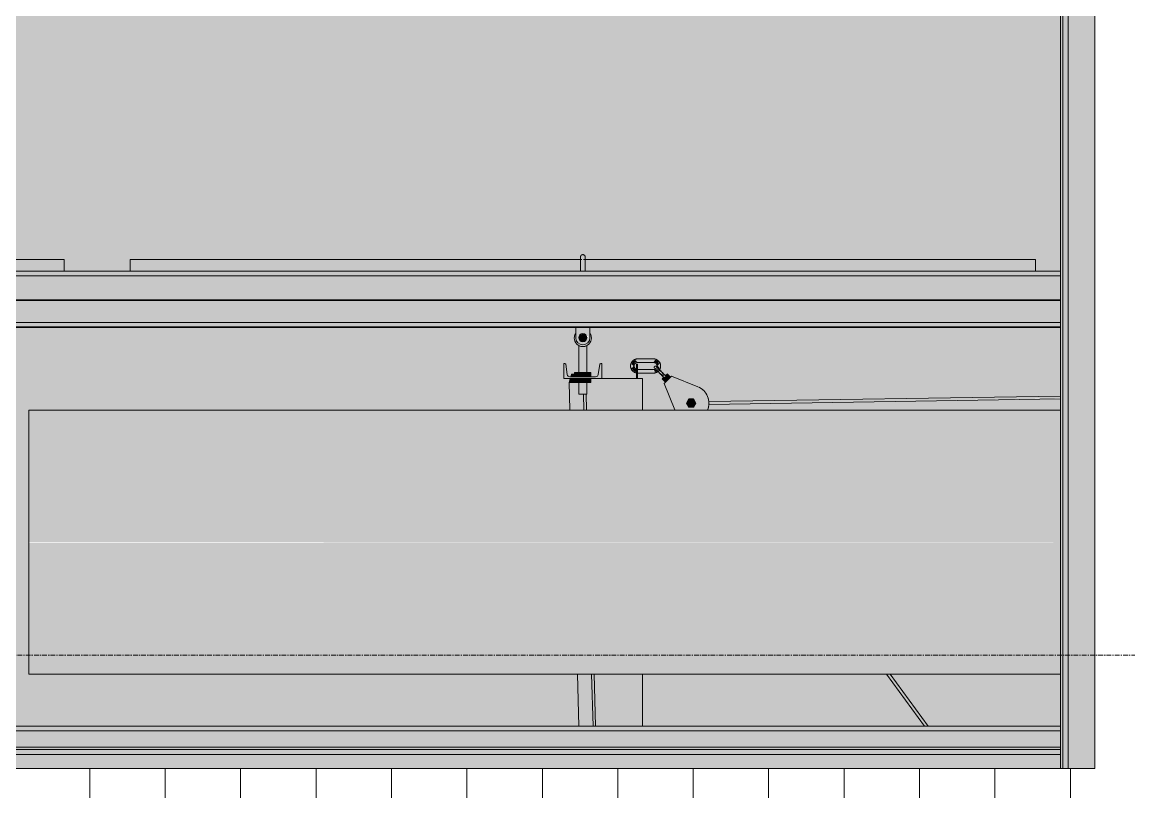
# Model space of a CAD drawing. Header units: inches. Extents: x 20426 to 92531, y -195 to 750.
# Drawn here: x 21180 to 21297.3, y 237.5 to 319.2 of the extents above; entities that cross this region are included whole.
import ezdxf

# ---------------------------------------------------------------- set-up
doc = ezdxf.new("R2010")
doc.units = ezdxf.units.IN
doc.header["$MEASUREMENT"] = 0
doc.linetypes.add('Grid Line 1_2_', pattern=[0.875, 0.5, -0.125, 0.125, -0.125])
for name, color, linetype, lineweight in [('A-FLOR-LEVL', 51, 'Continuous', 9), ('A-GLAZ-CWMG', 51, 'Continuous', 9), ('A-WALL-PATT', 111, 'Continuous', 13), ('I-WALL', 2, 'Continuous', 13), ('L-SITE-WALL', 31, 'Continuous', 13), ('M-HVAC-DUCT', 70, 'Continuous', 9), ('Q-SPCQ', 91, 'Continuous', 9), ('S-BEAM', 12, 'Continuous', 9)]:
    doc.layers.add(name, color=color, linetype=linetype, lineweight=lineweight)

# ---------------------------------------------------------------- blocks, each defined once
blk = doc.blocks.new('Girt_Z - 8_D-915533-Elevation - West')
at = {"layer": 'S-BEAM'}
for points in [[(21232.85, 244), (21290.1, 244), (21290.1, 244.48), (21134.93, 244.48), (21134.93, 244), (21213.49, 244)], [(21281.27, 242.24), (21290.1, 242.24), (21290.1, 244), (21134.93, 244), (21134.93, 242.24), (21271.59, 242.24)]]:
    blk.add_hatch(color=256, dxfattribs=at).paths.add_polyline_path(points, flags=0)
for p, q in [((21134.93, 244.48), (21290.1, 244.48)), ((21134.93, 244), (21290.1, 244))]:
    blk.add_line(p, q, dxfattribs=at)
blk = doc.blocks.new('Girt_Z - 8_D-790497-Elevation - West')
at = {"layer": 'S-BEAM'}
for points in [[(21290.1, 292.25), (21290.1, 292.73), (21134.3, 292.73), (21134.3, 292.25), (21286.11, 292.25)], [(21134.3, 289.88), (21290.1, 289.88), (21290.1, 292.25), (21134.3, 292.25), (21134.3, 292.08)], [(21223.17, 289.7), (21290.1, 289.72), (21290.1, 289.88), (21134.3, 289.88), (21134.3, 289.7), (21218.33, 289.7)], [(21134.3, 289.62), (21290.1, 289.66), (21290.1, 289.7), (21134.3, 289.66)], [(21223.17, 287.3), (21290.1, 287.3), (21290.1, 289.62), (21134.3, 289.62), (21134.3, 287.3), (21218.33, 287.3)], [(21218.33, 286.85), (21290.1, 286.85), (21290.1, 287.3), (21134.3, 287.3), (21134.3, 286.85), (21213.49, 286.85)], [(21218.33, 286.77), (21290.1, 286.77), (21290.1, 286.85), (21134.3, 286.85), (21134.3, 286.77), (21213.49, 286.77)]]:
    blk.add_hatch(color=256, dxfattribs=at).paths.add_polyline_path(points, flags=0)
for p, q in [((21134.3, 292.73), (21290.1, 292.73)), ((21134.3, 292.25), (21290.1, 292.25)), ((21134.3, 289.7), (21290.1, 289.7)), ((21134.3, 289.62), (21290.1, 289.62)), ((21134.3, 287.3), (21290.1, 287.3)), ((21134.3, 286.85), (21290.1, 286.85)), ((21134.3, 286.77), (21290.1, 286.77))]:
    blk.add_line(p, q, dxfattribs=at)
blk = doc.blocks.new('Basketball_Backstop-Performance_Sports_Systems-3103-Ceiling_Hung - 27_-0_ to 27_-11 7_8_-652462-Elevation - West')
at = {"layer": 'Q-SPCQ'}
h = blk.add_hatch(color=256, dxfattribs=at)
h.paths.add_polyline_path([(21133.8, 292.25), (21133.8, 294), (21128.02, 293.94), (21128.02, 292.25)], flags=0)
h.paths.add_polyline_path([(21176.04, 292.73), (21184.43, 292.73), (21184.43, 294), (21176.14, 293.99), (21176.07, 293.07)], flags=0)
h = blk.add_hatch(color=256, dxfattribs=at)
h.paths.add_polyline_path([(21191.43, 292.73), (21239.19, 292.77), (21239.21, 293.64), (21239.18, 294), (21191.43, 294), (21191.43, 293.12)], flags=0)
h.paths.add_polyline_path([(21239.68, 292.73), (21287.43, 292.73), (21287.43, 294), (21239.65, 293.97), (21239.64, 293.77), (21239.67, 292.73)], flags=0)
h = blk.add_hatch(color=256, dxfattribs=at)
h.paths.add_polyline_path([(21239.23, 293.99), (21239.18, 293.99), (21239.21, 293.78)], flags=0)
h.paths.add_polyline_path([(21239.22, 292.73), (21239.43, 292.73), (21239.43, 294.44), (21239.22, 294.38), (21239.21, 294.21), (21239.18, 294.23), (21239.23, 293.99), (21239.19, 292.73), (21239.21, 292.73)], flags=0)
for points in [[(21239.43, 292.73), (21239.67, 292.73), (21239.65, 293.62), (21239.63, 294.38), (21239.43, 294.44), (21239.43, 292.73)], [(21239.43, 284.75), (21239.8, 284.84), (21239.96, 284.93), (21240.12, 285.08), (21240.21, 285.2), (21240.33, 285.61), (21240.31, 285.83), (21240.3, 285.89), (21240.18, 286.07), (21240.12, 285.42), (21239.96, 285.16), (21239.61, 284.96), (21239.23, 284.96), (21238.9, 285.16), (21238.7, 285.49), (21238.68, 286.1), (21238.64, 286.11), (21238.53, 285.69), (21238.53, 285.61), (21238.55, 285.42), (21238.76, 285.05), (21238.96, 284.88), (21239.05, 284.84), (21239.36, 284.76)], [(21239.31, 285.26), (21239.65, 285.31), (21239.81, 285.47), (21239.81, 285.91), (21239.51, 286.11), (21239.12, 286), (21239.01, 285.8), (21239.01, 285.57), (21239.12, 285.38)], [(21237.69, 281.37), (21241.43, 281.37), (21241.43, 282.95), (21241.24, 282.88), (21241.02, 281.67), (21240.86, 281.56), (21240.79, 281.55), (21237.93, 281.59), (21237.8, 281.73), (21237.78, 281.79), (21237.62, 282.88), (21237.43, 282.95), (21237.43, 281.37)], [(21245.24, 281.37), (21245.24, 282.87), (21245.12, 282.87), (21245.12, 281.37)], [(21246.93, 283.07), (21246.93, 283.43), (21245.24, 283.38), (21245.24, 283.07)], [(21238.99, 281.55), (21238.99, 281.99), (21238.56, 281.99), (21238.56, 281.55)], [(21238.99, 281.55), (21239.86, 281.55), (21239.86, 281.99), (21238.99, 281.99)], [(21240.12, 281.55), (21240.29, 281.55), (21240.29, 281.99), (21239.86, 281.99), (21239.86, 281.55)], [(21246.93, 281.94), (21246.93, 282.31), (21245.24, 282.26), (21245.24, 281.94)], [(21248.13, 281.54), (21248.2, 281.62), (21247.9, 281.94), (21247.78, 281.98), (21247.8, 281.92), (21247.9, 281.78), (21248.1, 281.66), (21248.13, 281.62)], [(21248.45, 281.22), (21248.71, 281.48), (21248.33, 281.81), (21248.2, 281.62), (21248.21, 281.59), (21248.13, 281.54), (21248.22, 281.46)], [(21238.99, 280.94), (21238.99, 281.37), (21238.56, 281.37), (21238.56, 280.94)], [(21238.99, 280.94), (21239.86, 280.94), (21239.86, 281.37), (21238.99, 281.37)], [(21240.29, 280.94), (21240.29, 281.37), (21239.86, 281.37), (21239.86, 280.94), (21240.12, 280.94)], [(21248.2, 280.97), (21248.45, 281.22), (21248.13, 281.54), (21248.05, 281.48), (21248.02, 281.5), (21247.84, 281.32), (21248.17, 281)], [(21251.05, 278.53), (21251.14, 278.62), (21251.1, 278.93), (21250.86, 278.99), (21250.75, 278.93), (21250.68, 278.75), (21250.8, 278.53), (21251.01, 278.53)], [(21275.66, 244.48), (21276.05, 244.48), (21271.98, 250), (21271.65, 250), (21275.14, 245.2)]]:
    blk.add_hatch(color=256, dxfattribs=at).paths.add_polyline_path(points, flags=0)
h = blk.add_hatch(color=256, dxfattribs=at)
h.paths.add_polyline_path([(21239.43, 284.94), (21239.8, 285.04), (21240.08, 285.31), (21240.18, 285.69), (21239.85, 285.78), (21239.77, 285.43), (21239.59, 285.3), (21239.26, 285.3), (21239.06, 285.48), (21239.01, 285.69), (21238.98, 285.8), (21238.68, 285.69), (21238.78, 285.31), (21239.05, 285.04), (21239.23, 284.96)], flags=0)
h.paths.add_polyline_path([(21238.68, 285.69), (21239.02, 285.82), (21239.21, 286.07), (21239.6, 286.07), (21240.18, 285.69), (21240.18, 286.77), (21238.68, 286.77)], flags=0)
h = blk.add_hatch(color=256, dxfattribs=at)
h.paths.add_polyline_path([(21239.31, 279.69), (21239.43, 279.69), (21239.43, 280.94), (21238.99, 280.94), (21239.05, 279.69), (21239.21, 279.69)], flags=0)
h.paths.add_polyline_path([(21239.03, 281.99), (21239.43, 281.99), (21239.43, 284.75), (21239.05, 284.83), (21239, 284.86), (21239, 281.99)], flags=0)
h = blk.add_hatch(color=256, dxfattribs=at)
h.paths.add_polyline_path([(21239.54, 279.69), (21239.87, 279.69), (21239.81, 280.94), (21239.43, 280.94), (21239.43, 279.69)], flags=0)
h.paths.add_polyline_path([(21239.83, 281.99), (21239.86, 281.99), (21239.81, 284.83), (21239.56, 284.76), (21239.43, 284.75), (21239.43, 281.99), (21239.81, 281.99)], flags=0)
h = blk.add_hatch(color=256, dxfattribs=at)
h.paths.add_polyline_path([(21244.87, 282.94), (21244.92, 282.81), (21244.95, 282.95)], flags=0)
h.paths.add_polyline_path([(21244.95, 283.06), (21244.98, 282.95), (21245.12, 283.02), (21244.98, 283.06)], flags=0)
h.paths.add_polyline_path([(21244.81, 282.69), (21244.87, 282.94), (21244.95, 283.06), (21245.21, 283.16), (21245, 283.31), (21244.86, 283.28), (21244.87, 283.22), (21244.71, 283.22), (21244.73, 283.1), (21244.65, 283.07), (21244.61, 282.86), (21244.79, 282.71)], flags=0)
h = blk.add_hatch(color=256, dxfattribs=at)
h.paths.add_polyline_path([(21247.18, 283.05), (21247.05, 283.01), (21247.19, 282.98)], flags=0)
h.paths.add_polyline_path([(21247.3, 282.98), (21247.19, 282.95), (21247.26, 282.81), (21247.3, 282.95)], flags=0)
h.paths.add_polyline_path([(21247.36, 282.69), (21247.55, 282.92), (21247.52, 283.07), (21247.45, 282.98), (21247.46, 283.22), (21247.34, 283.2), (21247.31, 283.28), (21247.1, 283.32), (21246.93, 283.12), (21247.18, 283.05), (21247.3, 282.98), (21247.35, 282.71)], flags=0)
h = blk.add_hatch(color=256, dxfattribs=at)
h.paths.add_polyline_path([(21238.56, 280.92), (21238.56, 280.94), (21238.56, 281.37), (21238.1, 281.37), (21238, 280.92), (21238.06, 280.92)], flags=0)
h.paths.add_polyline_path([(21238.15, 281.55), (21238.56, 281.55), (21238.56, 281.83), (21238.23, 281.83)], flags=0)
h = blk.add_hatch(color=256, dxfattribs=at)
h.paths.add_polyline_path([(21244.98, 282.32), (21245.12, 282.36), (21244.98, 282.4)], flags=0)
h.paths.add_polyline_path([(21244.86, 282.4), (21244.98, 282.42), (21244.91, 282.56), (21244.87, 282.42)], flags=0)
h.paths.add_polyline_path([(21245.07, 282.06), (21245.12, 282.17), (21245.12, 282.28), (21244.86, 282.4), (21244.81, 282.69), (21244.62, 282.45), (21244.65, 282.31), (21244.71, 282.32), (21244.71, 282.16), (21244.83, 282.18), (21244.86, 282.09), (21245, 282.07)], flags=0)
h = blk.add_hatch(color=256, dxfattribs=at)
h.paths.add_polyline_path([(21247.19, 282.42), (21247.28, 282.49), (21247.22, 282.49), (21247.2, 282.44)], flags=0)
h.paths.add_polyline_path([(21247.22, 282.31), (21247.19, 282.42), (21247.05, 282.36), (21247.19, 282.32)], flags=0)
h.paths.add_polyline_path([(21247.1, 282.06), (21247.3, 282.1), (21247.3, 282.16), (21247.34, 282.2), (21247.19, 282.31), (21246.96, 282.22), (21247.05, 282.11)], flags=0)
h.paths.add_polyline_path([(21247.3, 282.24), (21247.38, 282.3), (21247.38, 282.36), (21247.27, 282.33), (21247.3, 282.26)], flags=0)
h.paths.add_polyline_path([(21247.52, 282.33), (21247.56, 282.52), (21247.36, 282.69), (21247.37, 282.49), (21247.52, 282.33)], flags=0)
h = blk.add_hatch(color=256, dxfattribs=at)
h.paths.add_polyline_path([(21247.57, 281.93), (21247.57, 282.04), (21247.51, 282.12), (21247.49, 282.19), (21247.34, 282.26), (21247.3, 282.24), (21247.4, 282.13)], flags=0)
h.paths.add_polyline_path([(21247.3, 282.24), (21247.21, 282.38), (21247.22, 282.31), (21247.29, 282.25)], flags=0)
h = blk.add_hatch(color=256, dxfattribs=at)
h.paths.add_polyline_path([(21247.68, 282.04), (21247.61, 282.15), (21247.74, 282.11), (21247.38, 282.36), (21247.29, 282.38), (21247.58, 282.1)], flags=0)
h.paths.add_polyline_path([(21247.37, 282.49), (21247.23, 282.58), (21247.24, 282.49)], flags=0)
h.paths.add_polyline_path([(21247.52, 282.33), (21247.37, 282.49), (21247.24, 282.44), (21247.38, 282.38)], flags=0)
h = blk.add_hatch(color=256, dxfattribs=at)
h.paths.add_polyline_path([(21248.08, 281.46), (21248.13, 281.54), (21247.95, 281.56), (21248.06, 281.48)], flags=0)
h.paths.add_polyline_path([(21247.95, 281.56), (21248.02, 281.62), (21248.02, 281.66), (21247.68, 281.93), (21247.68, 281.9), (21247.57, 281.93), (21247.9, 281.61)], flags=0)
h = blk.add_hatch(color=256, dxfattribs=at)
h.paths.add_polyline_path([(21239.02, 244.48), (21240.51, 244.48), (21240.35, 250), (21238.86, 250), (21239, 245.2)], flags=0)
h.paths.add_polyline_path([(21238.06, 278), (21239.55, 278.02), (21239.51, 279.69), (21238.99, 279.69), (21238.99, 280.92), (21237.98, 280.92), (21238.06, 278.02)], flags=0)
h = blk.add_hatch(color=256, dxfattribs=at)
h.paths.add_polyline_path([(21241.76, 244.48), (21242.43, 244.48), (21242.43, 250), (21240.63, 250), (21240.79, 244.48), (21241.57, 244.48)], flags=0)
h.paths.add_polyline_path([(21240.79, 278), (21242.43, 278.02), (21242.43, 281.37), (21240.29, 281.37), (21240.29, 280.94), (21239.86, 280.92), (21239.81, 279.69), (21239.79, 279.69), (21239.83, 278), (21240.77, 278)], flags=0)
h = blk.add_hatch(color=256, dxfattribs=at)
h.paths.add_polyline_path([(21242.43, 244.48), (21245.74, 244.48), (21245.74, 250), (21242.43, 250), (21242.43, 245.2)], flags=0)
h.paths.add_polyline_path([(21242.43, 278), (21245.74, 278.02), (21245.74, 281.37), (21242.43, 281.37), (21242.43, 278.02)], flags=0)
h = blk.add_hatch(color=256, dxfattribs=at)
h.paths.add_polyline_path([(21251.68, 278), (21252.64, 278.02), (21252.72, 278.21), (21252.8, 278.66), (21252.77, 279.12), (21252.62, 279.56), (21252.22, 280.09), (21251.86, 280.36), (21251.64, 280.49), (21248.85, 281.62), (21248.06, 280.83), (21249.22, 278), (21251.43, 278)], flags=0)
h.paths.add_polyline_path([(21251.05, 278.31), (21250.65, 278.35), (21250.42, 278.75), (21250.71, 279.19), (21251.2, 279.16), (21251.43, 278.74), (21251.12, 278.31), (21251.05, 278.31)], flags=0)
h = blk.add_hatch(color=256, dxfattribs=at)
h.paths.add_polyline_path([(21240.51, 244.48), (21240.79, 244.48), (21240.63, 250), (21240.35, 250), (21240.49, 245.2)], flags=0)
h.paths.add_polyline_path([(21239.83, 278), (21239.74, 279.69), (21239.51, 279.69), (21239.55, 278)], flags=0)
h = blk.add_hatch(color=256, dxfattribs=at)
h.paths.add_polyline_path([(21252.79, 278.62), (21290.1, 279.25), (21290.1, 279.5), (21252.78, 278.89), (21252.79, 278.63)], flags=0)
h.paths.add_polyline_path([(21251.15, 278.64), (21251.17, 278.82), (21251.12, 278.79), (21251.14, 278.64)], flags=0)
h = blk.add_hatch(color=256, dxfattribs=at)
h.paths.add_polyline_path([(21251.01, 278.31), (21251.18, 278.31), (21251.43, 278.75), (21251.18, 279.19), (21250.68, 279.19), (21250.42, 278.75), (21250.68, 278.31)], flags=0)
h.paths.add_polyline_path([(21250.93, 278.5), (21250.75, 278.57), (21250.68, 278.75), (21250.75, 278.93), (21250.93, 279), (21251.1, 278.93), (21251.18, 278.75), (21251.1, 278.57), (21250.99, 278.51)], flags=0)
for p, q in [((21184.43, 294), (21176.14, 294)), ((21184.43, 294), (21184.43, 292.73)), ((21239.32, 294), (21191.43, 294)), ((21191.43, 292.73), (21191.43, 294)), ((21287.43, 294), (21239.49, 294)), ((21287.43, 294), (21287.43, 292.73)), ((21238.68, 286.77), (21238.68, 285.69)), ((21240.18, 285.69), (21240.18, 286.77)), ((21238.99, 284.86), (21238.99, 281.99)), ((21238.99, 284.86), (21238.99, 281.99)), ((21239.87, 281.99), (21239.87, 284.86)), ((21239.87, 281.99), (21239.87, 284.86)), ((21237.53, 282.95), (21237.43, 282.95)), ((21237.43, 282.95), (21237.43, 281.37)), ((21237.78, 281.79), (21237.62, 282.88)), ((21241.24, 282.88), (21241.07, 281.79)), ((21241.43, 282.95), (21241.33, 282.95)), ((21241.43, 281.37), (21241.43, 282.95)), ((21245.12, 281.37), (21245.12, 282.87)), ((21245.24, 282.87), (21245.12, 282.87)), ((21246.93, 283.44), (21245.24, 283.44)), ((21245.24, 283.06), (21246.93, 283.06)), ((21245.24, 282.87), (21245.24, 281.37)), ((21238.23, 281.83), (21238.15, 281.55)), ((21238.56, 281.83), (21238.23, 281.83)), ((21238.56, 281.99), (21238.99, 281.99)), ((21238.56, 281.55), (21238.56, 281.99)), ((21238.99, 281.99), (21239.86, 281.99)), ((21238.99, 281.55), (21238.99, 281.99)), ((21239.86, 281.99), (21240.29, 281.99)), ((21239.86, 281.55), (21239.86, 281.99)), ((21240.29, 281.99), (21240.29, 281.55)), ((21246.93, 282.31), (21245.24, 282.31)), ((21245.24, 281.94), (21246.93, 281.94)), ((21248.23, 281.71), (21248.36, 281.83)), ((21248.72, 281.49), (21248.36, 281.84)), ((21237.43, 281.37), (21241.43, 281.37)), ((21238.1, 281.37), (21237.98, 280.92)), ((21237.98, 280.92), (21239, 280.92)), ((21237.98, 280.92), (21238.06, 278.02)), ((21240.79, 281.55), (21238.06, 281.55)), ((21238.56, 280.94), (21238.56, 281.37)), ((21238.99, 280.94), (21238.56, 280.94)), ((21238.99, 280.94), (21238.99, 281.37)), ((21238.99, 280.94), (21238.99, 279.69)), ((21239.86, 280.94), (21238.99, 280.94)), ((21239.86, 280.94), (21239.86, 281.37)), ((21240.29, 280.94), (21239.86, 280.94)), ((21239.87, 279.69), (21239.87, 280.94)), ((21240.29, 281.37), (21240.29, 280.94)), ((21241.42, 281.37), (21242.43, 281.37)), ((21242.43, 281.37), (21245.74, 281.37)), ((21245.74, 278.02), (21245.74, 281.37)), ((21247.83, 281.31), (21248.19, 280.96)), ((21247.84, 281.32), (21247.97, 281.45)), ((21248.06, 280.83), (21248.85, 281.62)), ((21248.06, 280.83), (21249.19, 278.04)), ((21251.64, 280.49), (21248.85, 281.62)), ((21239.43, 279.69), (21238.99, 279.69)), ((21239.87, 279.69), (21239.43, 279.69)), ((21239.55, 278.02), (21239.51, 279.69)), ((21239.83, 278.02), (21239.79, 279.69)), ((21290.1, 279.5), (21252.78, 278.93)), ((21250.68, 279.19), (21250.42, 278.75)), ((21250.42, 278.75), (21250.68, 278.31)), ((21251.18, 279.19), (21250.68, 279.19)), ((21250.68, 278.31), (21251.18, 278.31)), ((21251.43, 278.75), (21251.18, 279.19)), ((21251.18, 278.31), (21251.43, 278.75)), ((21252.79, 278.62), (21290.1, 279.19)), ((21238.86, 250), (21239.02, 244.48)), ((21240.51, 244.48), (21240.35, 250)), ((21240.79, 244.48), (21240.63, 250)), ((21245.74, 244.48), (21245.74, 250)), ((21271.65, 250), (21275.66, 244.48)), ((21276.05, 244.48), (21272.03, 250))]:
    blk.add_line(p, q, dxfattribs=at)
at = {"layer": 'Q-SPCQ', "flags": 128}
for points in [[(21239.18, 294.25), (21239.18, 294.26), (21239.18, 294.27), (21239.18, 294.28), (21239.18, 294.29), (21239.18, 294.3), (21239.18, 294.31), (21239.19, 294.32), (21239.19, 294.33), (21239.19, 294.34), (21239.2, 294.35), (21239.2, 294.36), (21239.21, 294.37), (21239.21, 294.37), (21239.22, 294.38), (21239.22, 294.39), (21239.23, 294.4), (21239.23, 294.41), (21239.24, 294.41), (21239.25, 294.42), (21239.25, 294.43), (21239.26, 294.44), (21239.27, 294.44), (21239.28, 294.45), (21239.28, 294.45), (21239.29, 294.46), (21239.3, 294.47), (21239.31, 294.47), (21239.32, 294.48), (21239.33, 294.48), (21239.34, 294.48), (21239.35, 294.49), (21239.36, 294.49), (21239.37, 294.49), (21239.38, 294.49), (21239.39, 294.5), (21239.4, 294.5), (21239.41, 294.5), (21239.42, 294.5), (21239.43, 294.5), (21239.43, 294.5)], [(21239.18, 294.25), (21239.18, 294.26), (21239.18, 294.27), (21239.18, 294.28), (21239.18, 294.29), (21239.18, 294.3), (21239.18, 294.31), (21239.19, 294.32), (21239.19, 294.33), (21239.19, 294.34), (21239.2, 294.35), (21239.2, 294.36), (21239.21, 294.37), (21239.21, 294.37), (21239.22, 294.38), (21239.22, 294.39), (21239.23, 294.4), (21239.23, 294.41), (21239.24, 294.41), (21239.25, 294.42), (21239.25, 294.43), (21239.26, 294.44), (21239.27, 294.44), (21239.28, 294.45), (21239.28, 294.45), (21239.29, 294.46), (21239.3, 294.47), (21239.31, 294.47), (21239.32, 294.48), (21239.33, 294.48), (21239.34, 294.48), (21239.35, 294.49), (21239.36, 294.49), (21239.37, 294.49), (21239.38, 294.49), (21239.39, 294.5), (21239.4, 294.5), (21239.41, 294.5), (21239.42, 294.5), (21239.43, 294.5), (21239.43, 294.5)], [(21239.18, 294.23), (21239.18, 294.24), (21239.18, 294.25), (21239.18, 294.25)], [(21239.18, 294.25), (21239.18, 294.25), (21239.18, 294.24), (21239.18, 294.24)], [(21239.18, 293.97), (21239.18, 294.01), (21239.18, 294.05), (21239.18, 294.08), (21239.18, 294.11), (21239.18, 294.14), (21239.18, 294.17), (21239.18, 294.19), (21239.18, 294.21), (21239.18, 294.22), (21239.18, 294.23), (21239.18, 294.24), (21239.18, 294.25), (21239.18, 294.25)], [(21239.18, 294.25), (21239.18, 294.25), (21239.18, 294.24), (21239.18, 294.24), (21239.18, 294.22), (21239.18, 294.21), (21239.18, 294.19), (21239.18, 294.17), (21239.18, 294.15), (21239.18, 294.12), (21239.18, 294.09), (21239.18, 294.06), (21239.18, 294.02), (21239.18, 293.99), (21239.18, 293.94), (21239.18, 293.9), (21239.18, 293.85), (21239.18, 293.81), (21239.18, 293.75), (21239.18, 293.7), (21239.18, 293.64), (21239.18, 293.58), (21239.18, 293.52), (21239.18, 293.46), (21239.18, 293.4), (21239.18, 293.33), (21239.18, 293.26), (21239.18, 293.19), (21239.18, 293.12), (21239.18, 293.05), (21239.18, 292.97), (21239.18, 292.9), (21239.18, 292.82), (21239.18, 292.75)], [(21239.18, 294.01), (21239.18, 294.05), (21239.18, 294.08), (21239.18, 294.11), (21239.18, 294.14), (21239.18, 294.17)], [(21239.18, 294.17), (21239.18, 294.15), (21239.18, 294.12), (21239.18, 294.09), (21239.18, 294.06), (21239.18, 294.02), (21239.18, 293.99)], [(21239.43, 294.5), (21239.44, 294.5), (21239.45, 294.5), (21239.46, 294.5), (21239.47, 294.5), (21239.48, 294.5), (21239.49, 294.49), (21239.5, 294.49), (21239.51, 294.49), (21239.52, 294.48), (21239.53, 294.48), (21239.53, 294.48), (21239.54, 294.47), (21239.55, 294.47), (21239.56, 294.46), (21239.57, 294.46), (21239.58, 294.45), (21239.59, 294.44), (21239.59, 294.44), (21239.6, 294.43), (21239.61, 294.42), (21239.61, 294.42), (21239.62, 294.41), (21239.63, 294.4), (21239.63, 294.39)], [(21239.43, 294.5), (21239.44, 294.5), (21239.45, 294.5), (21239.46, 294.5), (21239.47, 294.5), (21239.48, 294.5), (21239.49, 294.49), (21239.5, 294.49), (21239.51, 294.49), (21239.52, 294.48), (21239.53, 294.48), (21239.53, 294.48), (21239.54, 294.47), (21239.55, 294.47), (21239.56, 294.46), (21239.57, 294.46), (21239.58, 294.45), (21239.59, 294.44), (21239.59, 294.44), (21239.6, 294.43), (21239.61, 294.42), (21239.61, 294.42), (21239.62, 294.41), (21239.63, 294.4), (21239.63, 294.39), (21239.64, 294.39), (21239.64, 294.38), (21239.65, 294.37), (21239.65, 294.36), (21239.66, 294.35), (21239.66, 294.34), (21239.66, 294.33), (21239.67, 294.32), (21239.67, 294.31), (21239.67, 294.3), (21239.67, 294.29), (21239.68, 294.28), (21239.68, 294.27), (21239.68, 294.26), (21239.68, 294.25), (21239.68, 294.25)], [(21239.64, 294.39), (21239.64, 294.38), (21239.65, 294.37), (21239.65, 294.36), (21239.66, 294.35), (21239.66, 294.34), (21239.66, 294.33), (21239.67, 294.32), (21239.67, 294.31), (21239.67, 294.3), (21239.67, 294.29), (21239.68, 294.28), (21239.68, 294.27), (21239.68, 294.26), (21239.68, 294.25), (21239.68, 294.25)], [(21239.68, 294.23), (21239.68, 294.24), (21239.68, 294.25), (21239.68, 294.25)], [(21239.68, 294.25), (21239.68, 294.25), (21239.68, 294.24), (21239.68, 294.24)], [(21239.68, 292.73), (21239.68, 292.8), (21239.68, 292.88), (21239.68, 292.95), (21239.68, 293.03), (21239.68, 293.1), (21239.68, 293.17), (21239.68, 293.24), (21239.68, 293.31), (21239.68, 293.38), (21239.68, 293.44), (21239.68, 293.51), (21239.68, 293.57), (21239.68, 293.63), (21239.68, 293.68), (21239.68, 293.74), (21239.68, 293.79), (21239.68, 293.84), (21239.68, 293.89), (21239.68, 293.93), (21239.68, 293.97), (21239.68, 294.01), (21239.68, 294.05), (21239.68, 294.08), (21239.68, 294.11), (21239.68, 294.14), (21239.68, 294.17), (21239.68, 294.19), (21239.68, 294.21), (21239.68, 294.22), (21239.68, 294.23), (21239.68, 294.24), (21239.68, 294.25), (21239.68, 294.25)], [(21239.68, 294.25), (21239.68, 294.25), (21239.68, 294.24), (21239.68, 294.24), (21239.68, 294.22), (21239.68, 294.21), (21239.68, 294.19), (21239.68, 294.17), (21239.68, 294.15), (21239.68, 294.12), (21239.68, 294.09), (21239.68, 294.06), (21239.68, 294.02), (21239.68, 293.99)], [(21239.68, 294.01), (21239.68, 294.05), (21239.68, 294.08), (21239.68, 294.11), (21239.68, 294.14), (21239.68, 294.17)], [(21239.68, 294.17), (21239.68, 294.15), (21239.68, 294.12), (21239.68, 294.09), (21239.68, 294.06), (21239.68, 294.02), (21239.68, 293.99)], [(21245.24, 283.44), (21245.21, 283.44), (21245.18, 283.44), (21245.15, 283.43), (21245.12, 283.43), (21245.09, 283.42), (21245.06, 283.42), (21245.03, 283.41), (21245, 283.4), (21244.98, 283.39), (21244.95, 283.38), (21244.92, 283.37), (21244.89, 283.35), (21244.87, 283.34), (21244.84, 283.32), (21244.82, 283.31), (21244.79, 283.29), (21244.77, 283.27), (21244.75, 283.25), (21244.72, 283.23), (21244.7, 283.21), (21244.68, 283.19), (21244.66, 283.17), (21244.64, 283.14), (21244.63, 283.12), (21244.61, 283.09), (21244.59, 283.07), (21244.58, 283.04), (21244.57, 283.01), (21244.55, 282.99), (21244.54, 282.96), (21244.53, 282.93), (21244.52, 282.9), (21244.51, 282.87), (21244.51, 282.84), (21244.5, 282.81), (21244.5, 282.79), (21244.49, 282.76), (21244.49, 282.73), (21244.49, 282.7), (21244.49, 282.69)], [(21244.87, 282.69), (21244.87, 282.7), (21244.87, 282.72), (21244.87, 282.73), (21244.87, 282.75), (21244.87, 282.76), (21244.88, 282.78), (21244.88, 282.79), (21244.88, 282.81), (21244.89, 282.82), (21244.89, 282.83), (21244.9, 282.85), (21244.91, 282.86), (21244.91, 282.87), (21244.92, 282.89), (21244.93, 282.9), (21244.94, 282.91), (21244.95, 282.92), (21244.96, 282.93), (21244.97, 282.95), (21244.98, 282.96), (21244.99, 282.97), (21245, 282.98), (21245.01, 282.99), (21245.03, 282.99), (21245.04, 283), (21245.05, 283.01), (21245.06, 283.02), (21245.08, 283.03), (21245.09, 283.03), (21245.1, 283.04), (21245.12, 283.04), (21245.13, 283.05), (21245.15, 283.05), (21245.16, 283.05), (21245.18, 283.06), (21245.19, 283.06), (21245.21, 283.06), (21245.22, 283.06), (21245.24, 283.06), (21245.24, 283.06)], [(21247.68, 282.69), (21247.68, 282.72), (21247.68, 282.75), (21247.67, 282.78), (21247.67, 282.81), (21247.66, 282.84), (21247.66, 282.87), (21247.65, 282.89), (21247.64, 282.92), (21247.63, 282.95), (21247.62, 282.98), (21247.61, 283.01), (21247.59, 283.03), (21247.58, 283.06), (21247.56, 283.09), (21247.55, 283.11), (21247.53, 283.14), (21247.51, 283.16), (21247.49, 283.18), (21247.47, 283.2), (21247.45, 283.23), (21247.43, 283.25), (21247.41, 283.27), (21247.38, 283.28), (21247.36, 283.3), (21247.33, 283.32), (21247.31, 283.33), (21247.28, 283.35), (21247.25, 283.36), (21247.23, 283.38), (21247.2, 283.39), (21247.17, 283.4), (21247.14, 283.41), (21247.11, 283.41), (21247.08, 283.42), (21247.06, 283.43), (21247.03, 283.43), (21247, 283.43), (21246.97, 283.44), (21246.94, 283.44), (21246.93, 283.44)], [(21246.93, 283.06), (21246.94, 283.06), (21246.96, 283.06), (21246.97, 283.06), (21246.99, 283.06), (21247, 283.05), (21247.02, 283.05), (21247.03, 283.05), (21247.05, 283.04), (21247.06, 283.04), (21247.07, 283.03), (21247.09, 283.03), (21247.1, 283.02), (21247.11, 283.01), (21247.13, 283.01), (21247.14, 283), (21247.15, 282.99), (21247.16, 282.98), (21247.18, 282.97), (21247.19, 282.96), (21247.2, 282.95), (21247.21, 282.94), (21247.22, 282.93), (21247.23, 282.91), (21247.24, 282.9), (21247.24, 282.89), (21247.25, 282.88), (21247.26, 282.86), (21247.27, 282.85), (21247.27, 282.84), (21247.28, 282.82), (21247.28, 282.81), (21247.29, 282.8), (21247.29, 282.78), (21247.29, 282.77), (21247.3, 282.75), (21247.3, 282.74), (21247.3, 282.72), (21247.3, 282.71), (21247.3, 282.69), (21247.3, 282.69)], [(21244.49, 282.69), (21244.49, 282.66), (21244.49, 282.63), (21244.5, 282.6), (21244.5, 282.57), (21244.51, 282.54), (21244.51, 282.51), (21244.52, 282.48), (21244.53, 282.45), (21244.54, 282.42), (21244.55, 282.4), (21244.56, 282.37), (21244.58, 282.34), (21244.59, 282.31), (21244.6, 282.29), (21244.62, 282.26), (21244.64, 282.24), (21244.66, 282.22), (21244.68, 282.19), (21244.7, 282.17), (21244.72, 282.15), (21244.74, 282.13), (21244.76, 282.11), (21244.79, 282.09), (21244.81, 282.07), (21244.84, 282.06), (21244.86, 282.04), (21244.89, 282.03), (21244.91, 282.01), (21244.94, 282), (21244.97, 281.99), (21245, 281.98), (21245.03, 281.97), (21245.05, 281.96), (21245.08, 281.95), (21245.11, 281.95)], [(21245.11, 282.34), (21245.09, 282.34), (21245.08, 282.35), (21245.07, 282.35), (21245.05, 282.36), (21245.04, 282.37), (21245.03, 282.38), (21245.02, 282.39), (21245, 282.4), (21244.99, 282.41), (21244.98, 282.42), (21244.97, 282.43), (21244.96, 282.44), (21244.95, 282.45), (21244.94, 282.46), (21244.93, 282.47), (21244.92, 282.48), (21244.92, 282.5), (21244.91, 282.51), (21244.9, 282.52), (21244.9, 282.54), (21244.89, 282.55), (21244.89, 282.57), (21244.88, 282.58), (21244.88, 282.59), (21244.87, 282.61), (21244.87, 282.62), (21244.87, 282.64), (21244.87, 282.65), (21244.87, 282.67), (21244.87, 282.68), (21244.87, 282.69)], [(21247.19, 282.42), (21247.18, 282.41), (21247.17, 282.4), (21247.15, 282.39), (21247.14, 282.38), (21247.13, 282.37), (21247.12, 282.36), (21247.1, 282.36), (21247.09, 282.35), (21247.08, 282.34), (21247.06, 282.34), (21247.05, 282.33), (21247.04, 282.33), (21247.02, 282.32), (21247.01, 282.32), (21246.99, 282.32), (21246.98, 282.32), (21246.96, 282.31), (21246.95, 282.31), (21246.93, 282.31), (21246.93, 282.31)], [(21246.93, 281.94), (21246.96, 281.94), (21246.99, 281.94), (21247.02, 281.94), (21247.05, 281.95), (21247.08, 281.95), (21247.11, 281.96), (21247.14, 281.97), (21247.16, 281.98), (21247.19, 281.99), (21247.22, 282), (21247.25, 282.01), (21247.27, 282.02), (21247.3, 282.04), (21247.33, 282.05), (21247.35, 282.07), (21247.38, 282.09), (21247.4, 282.1)], [(21247.04, 282.46), (21247.04, 282.47), (21247.03, 282.47), (21247.03, 282.47), (21247.03, 282.48), (21247.02, 282.48), (21247.02, 282.49), (21247.02, 282.49), (21247.02, 282.49), (21247.01, 282.5), (21247.01, 282.5), (21247.01, 282.51), (21247.01, 282.51), (21247.01, 282.52), (21247.01, 282.52), (21247, 282.53), (21247, 282.53), (21247, 282.54), (21247, 282.54), (21247, 282.55), (21247, 282.55), (21247, 282.56), (21247, 282.56), (21247, 282.57), (21247, 282.57), (21247, 282.58), (21247.01, 282.58), (21247.01, 282.59), (21247.01, 282.59), (21247.01, 282.6), (21247.01, 282.6), (21247.01, 282.61), (21247.02, 282.61), (21247.02, 282.61), (21247.02, 282.62), (21247.02, 282.62), (21247.03, 282.63), (21247.03, 282.63), (21247.03, 282.63), (21247.04, 282.64), (21247.04, 282.64)], [(21247.04, 282.64), (21247.04, 282.64), (21247.05, 282.65), (21247.05, 282.65), (21247.05, 282.65), (21247.06, 282.65), (21247.06, 282.66), (21247.07, 282.66), (21247.07, 282.66), (21247.08, 282.66), (21247.08, 282.67), (21247.08, 282.67), (21247.09, 282.67), (21247.09, 282.67), (21247.1, 282.67), (21247.1, 282.67), (21247.11, 282.67), (21247.11, 282.68), (21247.12, 282.68), (21247.12, 282.68), (21247.13, 282.68), (21247.13, 282.68), (21247.14, 282.68), (21247.14, 282.67), (21247.15, 282.67), (21247.15, 282.67), (21247.16, 282.67), (21247.16, 282.67), (21247.17, 282.67), (21247.17, 282.67), (21247.18, 282.67), (21247.18, 282.66), (21247.19, 282.66), (21247.19, 282.66), (21247.2, 282.66), (21247.2, 282.65), (21247.2, 282.65), (21247.21, 282.65), (21247.21, 282.64), (21247.21, 282.64), (21247.22, 282.64)], [(21247.16, 282.34), (21247.15, 282.35), (21247.13, 282.37), (21247.12, 282.38), (21247.11, 282.39), (21247.1, 282.4), (21247.09, 282.41), (21247.08, 282.42), (21247.07, 282.43), (21247.07, 282.43), (21247.06, 282.44), (21247.06, 282.45), (21247.05, 282.45), (21247.05, 282.45), (21247.04, 282.46), (21247.04, 282.46), (21247.04, 282.46), (21247.04, 282.46)], [(21247.04, 282.46), (21247.04, 282.46), (21247.04, 282.46), (21247.04, 282.46), (21247.05, 282.46), (21247.05, 282.45), (21247.05, 282.45), (21247.06, 282.44), (21247.07, 282.44), (21247.07, 282.43), (21247.08, 282.42), (21247.09, 282.41), (21247.1, 282.4), (21247.11, 282.39), (21247.12, 282.38), (21247.13, 282.37), (21247.14, 282.36), (21247.16, 282.34), (21247.17, 282.33), (21247.18, 282.32), (21247.2, 282.3), (21247.22, 282.29), (21247.23, 282.27), (21247.25, 282.25), (21247.26, 282.24), (21247.28, 282.22), (21247.3, 282.2), (21247.32, 282.18), (21247.34, 282.16), (21247.36, 282.14), (21247.38, 282.12), (21247.4, 282.1), (21247.42, 282.08), (21247.44, 282.06), (21247.46, 282.04), (21247.48, 282.02), (21247.5, 282), (21247.52, 281.98), (21247.54, 281.96), (21247.56, 281.94), (21247.57, 281.93)], [(21247.25, 282.49), (21247.24, 282.48), (21247.23, 282.46), (21247.22, 282.45), (21247.21, 282.44)], [(21247.75, 282.11), (21247.72, 282.13), (21247.7, 282.15), (21247.68, 282.17), (21247.66, 282.19), (21247.64, 282.21), (21247.62, 282.23), (21247.6, 282.26), (21247.58, 282.28), (21247.56, 282.3), (21247.54, 282.32), (21247.52, 282.33), (21247.5, 282.35), (21247.48, 282.37), (21247.46, 282.39), (21247.45, 282.41), (21247.43, 282.43), (21247.41, 282.44), (21247.4, 282.46), (21247.38, 282.47), (21247.37, 282.49), (21247.35, 282.5), (21247.34, 282.52), (21247.32, 282.53), (21247.31, 282.54), (21247.3, 282.56), (21247.29, 282.57), (21247.28, 282.58), (21247.27, 282.59), (21247.26, 282.59), (21247.25, 282.6), (21247.24, 282.61), (21247.24, 282.62), (21247.23, 282.62), (21247.23, 282.63), (21247.22, 282.63), (21247.22, 282.63), (21247.22, 282.64), (21247.22, 282.64), (21247.22, 282.64)], [(21247.22, 282.64), (21247.22, 282.64), (21247.22, 282.64), (21247.22, 282.64), (21247.22, 282.63), (21247.23, 282.63), (21247.23, 282.62), (21247.24, 282.62), (21247.24, 282.61), (21247.25, 282.61), (21247.26, 282.6), (21247.27, 282.59), (21247.28, 282.58), (21247.29, 282.57), (21247.3, 282.56), (21247.31, 282.55), (21247.32, 282.53)], [(21247.3, 282.69), (21247.3, 282.67), (21247.3, 282.66), (21247.3, 282.64), (21247.3, 282.63), (21247.3, 282.61), (21247.29, 282.6), (21247.29, 282.58), (21247.28, 282.57)], [(21247.57, 281.93), (21247.55, 281.95), (21247.53, 281.97), (21247.51, 282), (21247.48, 282.02), (21247.46, 282.04), (21247.44, 282.06), (21247.42, 282.08), (21247.4, 282.1), (21247.38, 282.12), (21247.36, 282.14), (21247.34, 282.16)], [(21247.53, 282.32), (21247.55, 282.3), (21247.57, 282.28), (21247.59, 282.26), (21247.61, 282.24), (21247.63, 282.22), (21247.66, 282.2), (21247.68, 282.18), (21247.7, 282.16), (21247.72, 282.14), (21247.74, 282.11), (21247.75, 282.11)], [(21247.57, 282.31), (21247.59, 282.33), (21247.6, 282.36), (21247.62, 282.39), (21247.63, 282.42), (21247.64, 282.44), (21247.65, 282.47), (21247.65, 282.5), (21247.66, 282.53), (21247.67, 282.56), (21247.67, 282.59), (21247.67, 282.62), (21247.68, 282.65), (21247.68, 282.68), (21247.68, 282.69)], [(21247.57, 281.93), (21247.59, 281.91), (21247.61, 281.89), (21247.63, 281.87), (21247.65, 281.85), (21247.67, 281.83), (21247.7, 281.81), (21247.72, 281.79), (21247.74, 281.77), (21247.76, 281.75), (21247.78, 281.73), (21247.79, 281.71), (21247.81, 281.69), (21247.83, 281.67), (21247.85, 281.65), (21247.87, 281.63), (21247.89, 281.62), (21247.9, 281.6), (21247.92, 281.58), (21247.93, 281.57), (21247.95, 281.55), (21247.96, 281.54), (21247.98, 281.52), (21247.99, 281.51), (21248, 281.5), (21248.02, 281.49), (21248.03, 281.47), (21248.04, 281.46), (21248.05, 281.45), (21248.06, 281.45), (21248.06, 281.44), (21248.07, 281.43), (21248.08, 281.42), (21248.08, 281.42), (21248.09, 281.41), (21248.09, 281.41), (21248.09, 281.41), (21248.1, 281.4), (21248.1, 281.4), (21248.1, 281.4)], [(21247.99, 281.51), (21247.98, 281.52), (21247.97, 281.53), (21247.95, 281.55), (21247.94, 281.56), (21247.92, 281.58), (21247.91, 281.59), (21247.89, 281.61), (21247.87, 281.63), (21247.86, 281.65), (21247.84, 281.66), (21247.82, 281.68), (21247.8, 281.7), (21247.78, 281.72), (21247.76, 281.74), (21247.74, 281.76), (21247.72, 281.78), (21247.7, 281.8), (21247.68, 281.82), (21247.66, 281.84), (21247.64, 281.86), (21247.62, 281.88), (21247.6, 281.91), (21247.57, 281.93), (21247.57, 281.93)], [(21247.75, 282.11), (21247.77, 282.09), (21247.79, 282.07), (21247.81, 282.05), (21247.83, 282.02), (21247.85, 282), (21247.87, 281.98), (21247.89, 281.96), (21247.91, 281.94), (21247.93, 281.92), (21247.95, 281.9), (21247.97, 281.88), (21247.99, 281.86), (21248.01, 281.85), (21248.03, 281.83), (21248.05, 281.81), (21248.06, 281.79), (21248.08, 281.78), (21248.1, 281.76), (21248.11, 281.74), (21248.13, 281.73), (21248.14, 281.71), (21248.15, 281.7), (21248.17, 281.69)], [(21248.28, 281.58), (21248.28, 281.58), (21248.27, 281.58), (21248.27, 281.58), (21248.27, 281.59), (21248.27, 281.59), (21248.26, 281.59), (21248.26, 281.6), (21248.25, 281.61), (21248.24, 281.61), (21248.23, 281.62), (21248.23, 281.63), (21248.22, 281.64), (21248.21, 281.65), (21248.2, 281.66), (21248.18, 281.67), (21248.17, 281.68), (21248.16, 281.7), (21248.14, 281.71), (21248.13, 281.72), (21248.12, 281.74), (21248.1, 281.75), (21248.08, 281.77), (21248.07, 281.79), (21248.05, 281.8), (21248.03, 281.82), (21248.01, 281.84), (21248, 281.86), (21247.98, 281.88), (21247.96, 281.9), (21247.94, 281.92), (21247.92, 281.94), (21247.9, 281.96), (21247.88, 281.98), (21247.86, 282), (21247.84, 282.02), (21247.81, 282.04), (21247.79, 282.06), (21247.77, 282.08), (21247.75, 282.1), (21247.75, 282.11)], [(21248.1, 281.4), (21248.1, 281.4), (21248.1, 281.4), (21248.1, 281.41), (21248.09, 281.41), (21248.09, 281.41), (21248.08, 281.42), (21248.08, 281.42), (21248.07, 281.43), (21248.07, 281.44), (21248.06, 281.44), (21248.05, 281.45), (21248.04, 281.46), (21248.03, 281.47)], [(21248.28, 281.4), (21248.27, 281.4), (21248.27, 281.39), (21248.26, 281.39), (21248.26, 281.39), (21248.26, 281.39), (21248.25, 281.38), (21248.25, 281.38), (21248.24, 281.38), (21248.24, 281.38), (21248.23, 281.37), (21248.23, 281.37), (21248.23, 281.37), (21248.22, 281.37), (21248.22, 281.37), (21248.21, 281.37), (21248.21, 281.37), (21248.2, 281.37), (21248.2, 281.37), (21248.19, 281.37), (21248.19, 281.37), (21248.18, 281.37), (21248.18, 281.37), (21248.17, 281.37), (21248.17, 281.37), (21248.16, 281.37), (21248.16, 281.37), (21248.15, 281.37), (21248.15, 281.37), (21248.14, 281.37), (21248.14, 281.38), (21248.13, 281.38), (21248.13, 281.38), (21248.12, 281.38), (21248.12, 281.39), (21248.12, 281.39), (21248.11, 281.39), (21248.11, 281.39), (21248.1, 281.4), (21248.1, 281.4), (21248.1, 281.4)], [(21248.2, 281.65), (21248.21, 281.64), (21248.22, 281.63), (21248.23, 281.62), (21248.24, 281.61), (21248.25, 281.61), (21248.25, 281.6), (21248.26, 281.6), (21248.26, 281.59), (21248.27, 281.59), (21248.27, 281.58), (21248.27, 281.58), (21248.28, 281.58), (21248.28, 281.58)], [(21248.28, 281.58), (21248.28, 281.57), (21248.28, 281.57), (21248.29, 281.57), (21248.29, 281.56), (21248.29, 281.56), (21248.29, 281.55), (21248.3, 281.55), (21248.3, 281.55), (21248.3, 281.54), (21248.3, 281.54), (21248.31, 281.53), (21248.31, 281.53), (21248.31, 281.52), (21248.31, 281.52), (21248.31, 281.51), (21248.31, 281.51), (21248.31, 281.5), (21248.31, 281.5), (21248.31, 281.49), (21248.31, 281.49), (21248.31, 281.48), (21248.31, 281.48), (21248.31, 281.47), (21248.31, 281.47), (21248.31, 281.46), (21248.31, 281.46), (21248.31, 281.45), (21248.31, 281.45), (21248.3, 281.44), (21248.3, 281.44), (21248.3, 281.44), (21248.3, 281.43), (21248.3, 281.43), (21248.29, 281.42), (21248.29, 281.42), (21248.29, 281.41), (21248.28, 281.41), (21248.28, 281.41), (21248.28, 281.4), (21248.28, 281.4)]]:
    blk.add_lwpolyline(points, dxfattribs=at)
at = {"layer": 'Q-SPCQ'}
for centre, radius, start, end in [((21239.43, 285.66), 0.906, 150, 180), ((21239.43, 285.66), 0.906, 180, 0), ((21239.43, 285.69), 0.75, 180, 0), ((21239.43, 285.69), 0.438, 0, 180), ((21239.43, 285.69), 0.438, 180, 0), ((21239.43, 285.66), 0.906, 0, 30), ((21237.53, 282.86), 0.09, 8.6582, 90), ((21241.33, 282.86), 0.09, 90, 171.3418), ((21238.06, 281.83), 0.28, 188.6582, 270), ((21240.79, 281.83), 0.28, 270, 351.3418), ((21250.93, 278.75), 1.87, 336.8576, 67.8028), ((21250.93, 278.75), 1.88, 57.0078, 63.6555), ((21250.93, 278.75), 1.87, 45, 49.0296), ((21250.93, 278.75), 1.87, 42.4188, 45), ((21250.93, 278.75), 1.87, 27.8374, 34.3763), ((21250.93, 278.75), 1.88, 15, 19.6774), ((21250.93, 278.75), 0.25, 45, 225), ((21250.93, 278.75), 0.25, 150, 225), ((21250.93, 278.75), 0.25, 225, 45), ((21250.93, 278.75), 0.25, 90, 120), ((21250.93, 278.75), 0.25, 240, 270), ((21250.93, 278.75), 0.25, 60, 90), ((21250.93, 278.75), 0.25, 270, 300), ((21250.93, 278.75), 0.25, 330, 45), ((21250.93, 278.75), 1.88, 345, 349.9261), ((21250.93, 278.75), 1.88, 0, 4.8942), ((21250.93, 278.75), 1.87, 202.1972, 203.0019)]:
    blk.add_arc(centre, radius, start, end, dxfattribs=at)
for points, knots in [([(21239.15, 284.79), (21239.14, 284.8), (21239.13, 284.8), (21239.11, 284.81), (21239.09, 284.81), (21239.07, 284.82), (21239.06, 284.83), (21239.05, 284.83), (21239.05, 284.83)], [0.2222222, 0.2222222, 0.2222222, 0.2222222, 0.2361111, 0.25, 0.2777778, 0.3055556, 0.3194444, 0.3333333, 0.3333333, 0.3333333, 0.3333333]), ([(21239.43, 284.75), (21239.4, 284.75), (21239.36, 284.75), (21239.31, 284.76), (21239.28, 284.76), (21239.24, 284.77), (21239.22, 284.77), (21239.21, 284.78)], [0, 0, 0, 0, 0.0555556, 0.0833333, 0.1111111, 0.1388889, 0.1642403, 0.1642403, 0.1642403, 0.1642403]), ([(21239.65, 284.78), (21239.64, 284.77), (21239.61, 284.77), (21239.58, 284.76), (21239.54, 284.76), (21239.49, 284.75), (21239.45, 284.75), (21239.43, 284.75)], [0.8357597, 0.8357597, 0.8357597, 0.8357597, 0.8611111, 0.8888889, 0.9166667, 0.9444444, 1, 1, 1, 1]), ([(21239.81, 284.83), (21239.8, 284.83), (21239.8, 284.83), (21239.78, 284.82), (21239.76, 284.81), (21239.74, 284.81), (21239.72, 284.8), (21239.71, 284.8), (21239.71, 284.79)], [0.6666667, 0.6666667, 0.6666667, 0.6666667, 0.6805556, 0.6944444, 0.7222222, 0.75, 0.7638889, 0.7777778, 0.7777778, 0.7777778, 0.7777778])]:
    blk.add_open_spline(points, degree=3, knots=knots, dxfattribs=at)
blk = doc.blocks.new('Rectangular Mullion - Profile_Polycarbonate_Lower-817203-Elevation - West')
at = {"layer": 'A-GLAZ-CWMG'}
for points in [[(21290.1, 241.99), (21290.1, 242.24), (21128.02, 242.24), (21128.02, 241.99), (21281.27, 241.99)], [(21232.85, 241.46), (21290.1, 241.46), (21290.1, 241.99), (21128.02, 241.99), (21128.02, 241.46), (21213.49, 241.46)], [(21290.1, 240), (21290.1, 241.46), (21128.02, 241.46), (21128.02, 240), (21281.27, 240)]]:
    blk.add_hatch(color=256, dxfattribs=at).paths.add_polyline_path(points, flags=0)
for p, q in [((21128.02, 242.24), (21290.1, 242.24)), ((21128.02, 241.99), (21290.1, 241.99)), ((21290.1, 242.24), (21290.1, 241.99)), ((21128.02, 241.46), (21290.1, 241.46)), ((21290.1, 241.46), (21290.1, 240))]:
    blk.add_line(p, q, dxfattribs=at)
blk = doc.blocks.new('Rectangular Mullion - Profile_Polycarbonate_right-937185-Elevation - West')
at = {"layer": 'A-GLAZ-CWMG'}
for points in [[(21290.95, 240), (21293.72, 240), (21293.72, 382.35), (21290.89, 379.63), (21290.89, 240)], [(21290.35, 240), (21290.89, 240), (21290.89, 379.63), (21290.35, 379.11), (21290.35, 245.2)], [(21290.1, 240), (21290.35, 240), (21290.35, 379.11), (21290.1, 378.87), (21290.1, 241.46)]]:
    blk.add_hatch(color=256, dxfattribs=at).paths.add_polyline_path(points, flags=0)
for p, q in [((21293.72, 382.35), (21290.89, 379.63)), ((21290.89, 379.63), (21290.35, 379.11)), ((21290.89, 240), (21290.89, 379.63)), ((21290.35, 379.11), (21290.1, 378.87)), ((21290.1, 241.46), (21290.1, 378.87)), ((21290.35, 240), (21290.35, 379.11))]:
    blk.add_line(p, q, dxfattribs=at)

msp = doc.modelspace()

# ---------------------------------------------------------------- hatches: boundary and pattern name
at = {"layer": 'A-WALL-PATT', "lineweight": 9}
h = msp.add_hatch(dxfattribs=at)
h.set_pattern_fill('FP_1', color=256, style=0, pattern_type=2)
h.set_pattern_definition([(90, (22307.131, 0), (-8, 5e-16), [])])
h.paths.add_polyline_path([(21577.93, 0), (21578.18, 0), (21578.18, 45.52), (21577.93, 45.52), (21577.93, 2)], flags=0)
h.paths.add_polyline_path([(21899.93, 2), (21899.93, 45.52), (21870.55, 45.52), (21870.55, 2), (21871.96, 2)], flags=0)
h.paths.add_polyline_path([(22181.83, 2.24), (22252.49, 2.24), (22252.49, 45.52), (22111.8, 45.52), (22111.8, 2.24)], flags=0)
h.paths.add_polyline_path([(22104.36, 2.24), (22105.8, 2.24), (22105.8, 45.52), (21905.55, 45.52), (21905.55, 2.24), (21949.43, 2.24)], flags=0)
h.paths.add_polyline_path([(22220.56, 48.55), (22252.49, 48.55), (22252.49, 93), (22253.43, 93), (22253.43, 93.77), (22111.8, 93.77), (22111.8, 48.55), (22181.83, 48.55)], flags=0)
h.paths.add_polyline_path([(21870.55, 48.55), (21899.93, 48.55), (21899.93, 93.77), (21870.55, 93.77), (21870.55, 53.59)], flags=0)
h.paths.add_polyline_path([(21949.43, 48.55), (22105.8, 48.55), (22105.8, 93.77), (21905.55, 93.77), (21905.55, 48.55)], flags=0)
h.paths.add_polyline_path([(21577.93, 48.55), (21578.18, 48.55), (21578.18, 93.77), (21577.93, 93.77), (21577.93, 92)], flags=0)
h.paths.add_polyline_path([(21577.93, 96.8), (21578.18, 96.8), (21578.18, 131.29), (21577.93, 131.29), (21577.93, 97)], flags=0)
h.paths.add_polyline_path([(22104.36, 96.8), (22105.8, 96.8), (22105.8, 122.01), (22102.24, 122.01), (22102.24, 131.29), (21905.55, 131.29), (21905.55, 96.8), (22065.63, 96.8)], flags=0)
h.paths.add_polyline_path([(22111.8, 96.8), (22253.43, 96.8), (22253.43, 98.45), (22298.06, 98.45), (22298.03, 131.29), (22114.64, 131.29), (22114.64, 122.01), (22111.8, 122.01), (22111.8, 98.06)], flags=0)
h.paths.add_polyline_path([(21873.75, 98), (21899.93, 98), (21899.93, 131.29), (21873.75, 131.29), (21873.75, 122.01), (21870.55, 122.01), (21870.55, 98), (21871.96, 98)], flags=0)
h.paths.add_polyline_path([(21562.09, 98), (21575.93, 98), (21575.93, 131.29), (21542.93, 131.29), (21542.93, 98)], flags=0)
h.paths.add_polyline_path([(22303.93, 98.45), (22334.18, 98.45), (22334.18, 131.29), (22303.93, 131.29)], flags=0)
h.paths.add_polyline_path([(22336.55, 98.45), (22336.55, 131.29), (22336.18, 131.29), (22336.18, 98.45)], flags=0)
h.paths.add_polyline_path([(22301.68, 98.45), (22301.93, 98.45), (22301.93, 131.29), (22301.68, 131.29)], flags=0)
h.paths.add_polyline_path([(21136.02, 186.25), (22336.43, 186.25), (22336.43, 241.25), (22371.37, 241.25), (22371.37, 337.45), (21293.72, 382.35), (21293.72, 240), (21123.3, 240), (21123.3, 186.25)], flags=0)
at = {"layer": 'I-WALL', "lineweight": 5}
h = msp.add_hatch(color=256, dxfattribs=at)
h.paths.add_polyline_path([(21172.38, 244.48), (21175.68, 244.48), (21172.8, 250.02), (21172.43, 245.2)], flags=0)
h.paths.add_polyline_path([(21281.27, 244.48), (21290.1, 244.48), (21290.1, 250), (21272.03, 250), (21276.05, 244.48)], flags=0)
h.paths.add_polyline_path([(21271.59, 244.48), (21275.66, 244.48), (21271.59, 250), (21245.74, 250), (21245.74, 244.48), (21252.22, 244.48)], flags=0)
h.paths.add_polyline_path([(21177.8, 244.48), (21239.02, 244.48), (21238.86, 250), (21180.68, 250), (21180.68, 278), (21238.06, 278.02), (21238, 280.99), (21238.06, 281.37), (21237.43, 281.37), (21237.43, 282.95), (21237.62, 282.88), (21237.83, 281.67), (21238, 281.56), (21238.15, 281.55), (21238.23, 281.83), (21238.56, 281.83), (21238.56, 281.99), (21238.99, 281.99), (21239.05, 284.83), (21238.9, 284.93), (21238.68, 285.16), (21238.56, 285.41), (21238.54, 285.53), (21238.54, 285.79), (21238.6, 286.01), (21238.68, 286.3), (21238.64, 286.77), (21175.59, 286.77), (21173.07, 253.56), (21177.42, 245.2)], flags=0)
h.paths.add_polyline_path([(21253.73, 278), (21290.1, 278), (21290.1, 279.19), (21252.79, 278.6), (21252.74, 278)], flags=0)
h.paths.add_polyline_path([(21249.19, 278), (21249.19, 278.04), (21248.1, 280.87), (21248.17, 281), (21247.87, 281.35), (21248.01, 281.51), (21247.72, 281.79), (21247.34, 282.15), (21247.25, 282.12), (21247.26, 282.09), (21247.08, 282.08), (21246.93, 282.17), (21246.93, 281.94), (21245.24, 281.94), (21245.3, 281.37), (21245.74, 281.37), (21245.74, 278), (21249.12, 278)], flags=0)
h.paths.add_polyline_path([(21250.92, 278.5), (21250.85, 278.53), (21250.88, 278.51)], flags=0)
h.paths.add_polyline_path([(21251.1, 278.93), (21250.93, 279), (21251.01, 278.95), (21251.1, 278.93)], flags=0)
h.paths.add_polyline_path([(21244.86, 282.4), (21244.98, 282.32), (21244.98, 282.42)], flags=0)
h.paths.add_polyline_path([(21247.3, 282.98), (21247.18, 283.05), (21247.19, 282.95)], flags=0)
h.paths.add_polyline_path([(21247.36, 282.69), (21247.29, 282.92), (21247.25, 282.81), (21247.16, 282.96), (21247.05, 283.02), (21247.14, 283.07), (21246.96, 283.16), (21247.16, 283.31), (21247.33, 283.22), (21247.38, 283.2), (21247.46, 283.2), (21247.46, 282.96), (21247.53, 283.02), (21247.56, 282.86), (21247.38, 282.7)], flags=0)
h.paths.add_polyline_path([(21247.74, 282.11), (21247.64, 282.11), (21247.78, 281.98), (21247.76, 282.04)], flags=0)
h.paths.add_polyline_path([(21252.78, 278.93), (21290.1, 279.5), (21290.1, 286.77), (21240.18, 286.77), (21240.21, 286.11), (21240.33, 285.69), (21240.32, 285.53), (21240.3, 285.41), (21240.09, 285.04), (21239.89, 284.88), (21239.86, 284.78), (21239.87, 281.99), (21240.29, 281.99), (21240.29, 281.55), (21240.92, 281.59), (21241.05, 281.73), (21241.07, 281.79), (21241.24, 282.88), (21241.43, 282.95), (21241.43, 281.37), (21245.12, 281.37), (21245.07, 282.06), (21244.86, 282.09), (21244.77, 282.17), (21244.71, 282.18), (21244.68, 282.37), (21244.65, 282.31), (21244.61, 282.52), (21244.81, 282.69), (21244.88, 282.45), (21244.92, 282.56), (21245, 282.41), (21245.12, 282.42), (21245.13, 282.87), (21245.24, 282.87), (21245.3, 282.31), (21247.04, 282.36), (21247.22, 282.49), (21247.19, 282.52), (21247.26, 282.56), (21247.33, 282.56), (21247.38, 282.67), (21247.55, 282.45), (21247.57, 282.26), (21247.74, 282.11), (21248.18, 281.66), (21248.38, 281.81), (21248.71, 281.48), (21248.85, 281.62), (21252.04, 280.26), (21252.46, 279.8), (21252.64, 279.5), (21252.78, 278.95)], flags=0)
h.paths.add_polyline_path([(21248.07, 281.55), (21248.13, 281.65), (21248.08, 281.6), (21248.06, 281.55)], flags=0)
h.paths.add_polyline_path([(21248.08, 281.6), (21248.02, 281.66), (21248.06, 281.61)], flags=0)
h.paths.add_polyline_path([(21247.74, 281.94), (21247.63, 282.07), (21247.61, 282.04), (21247.53, 282.06), (21247.55, 282), (21247.57, 281.93), (21247.68, 281.93), (21247.68, 282)], flags=0)
h.paths.add_polyline_path([(21247.58, 282.1), (21247.5, 282.18), (21247.57, 282.1)], flags=0)
h.paths.add_polyline_path([(21245.12, 282.28), (21245.07, 282.34), (21245.07, 282.3)], flags=0)
h.paths.add_polyline_path([(21245.24, 283.12), (21245.24, 283.43), (21246.93, 283.38), (21246.93, 283.07), (21245.24, 283.12)], flags=0)
h.paths.add_polyline_path([(21244.95, 283.06), (21244.87, 282.94), (21244.98, 282.95)], flags=0)
h.paths.add_polyline_path([(21244.81, 282.69), (21244.62, 282.92), (21244.71, 283.09), (21244.73, 283.13), (21244.73, 283.22), (21244.95, 283.23), (21244.95, 283.3), (21245.07, 283.32), (21245.24, 283.12), (21245.07, 283.03), (21245.07, 282.99), (21244.95, 282.89), (21244.91, 282.81), (21244.87, 282.92), (21244.81, 282.71)], flags=0)
h.paths.add_polyline_path([(21239.91, 285.78), (21239.85, 285.82), (21239.91, 285.78)], flags=0)
h.paths.add_polyline_path([(21184.44, 292.73), (21191.43, 292.73), (21191.43, 294), (21239.22, 294.01), (21239.24, 294.17), (21239.25, 294.39), (21239.43, 294.44), (21239.61, 294.34), (21239.61, 294.23), (21239.67, 294.23), (21239.67, 294.19), (21239.68, 294), (21287.43, 294), (21287.43, 292.73), (21290.1, 292.73), (21290.1, 328.28), (21225.8, 335.02), (21179.25, 335.02), (21176.14, 294), (21184.43, 294), (21184.43, 292.73)], flags=0)
at = {"layer": 'M-HVAC-DUCT', "lineweight": 5}
for points in [[(21180.68, 264), (21290.1, 264), (21290.1, 278), (21180.68, 278), (21180.68, 266.43)], [(21290.1, 250), (21290.1, 264), (21180.68, 263.95), (21180.68, 250), (21271.59, 250)]]:
    msp.add_hatch(color=256, dxfattribs=at).paths.add_polyline_path(points, flags=0)

# ---------------------------------------------------------------- linework, layer by layer
at = {"layer": 'A-FLOR-LEVL', "linetype": 'Grid Line 1_2_'}
msp.add_line((20426.1, 252), (23162.87, 252), dxfattribs=at)
at = {"layer": 'L-SITE-WALL'}
for p, q in [((21293.72, 382.35), (21293.72, 240)), ((21293.72, 240), (21123.3, 240))]:
    msp.add_line(p, q, dxfattribs=at)
at = {"layer": 'M-HVAC-DUCT'}
for p, q in [((21290.1, 278), (21180.68, 278)), ((21180.68, 250), (21180.68, 278)), ((21180.68, 250), (21290.1, 250))]:
    msp.add_line(p, q, dxfattribs=at)

# ---------------------------------------------------------------- block references
at = {"layer": 'A-GLAZ-CWMG'}
for name in ['Rectangular Mullion - Profile_Polycarbonate_right-937185-Elevation - West', 'Rectangular Mullion - Profile_Polycarbonate_Lower-817203-Elevation - West']:
    msp.add_blockref(name, (0, 0), dxfattribs=at)
at = {"layer": 'Q-SPCQ'}
msp.add_blockref('Basketball_Backstop-Performance_Sports_Systems-3103-Ceiling_Hung - 27_-0_ to 27_-11 7_8_-652462-Elevation - West', (0, 0), dxfattribs=at)
at = {"layer": 'S-BEAM'}
for name in ['Girt_Z - 8_D-790497-Elevation - West', 'Girt_Z - 8_D-915533-Elevation - West']:
    msp.add_blockref(name, (0, 0), dxfattribs=at)

doc.saveas('drawing.dxf')
